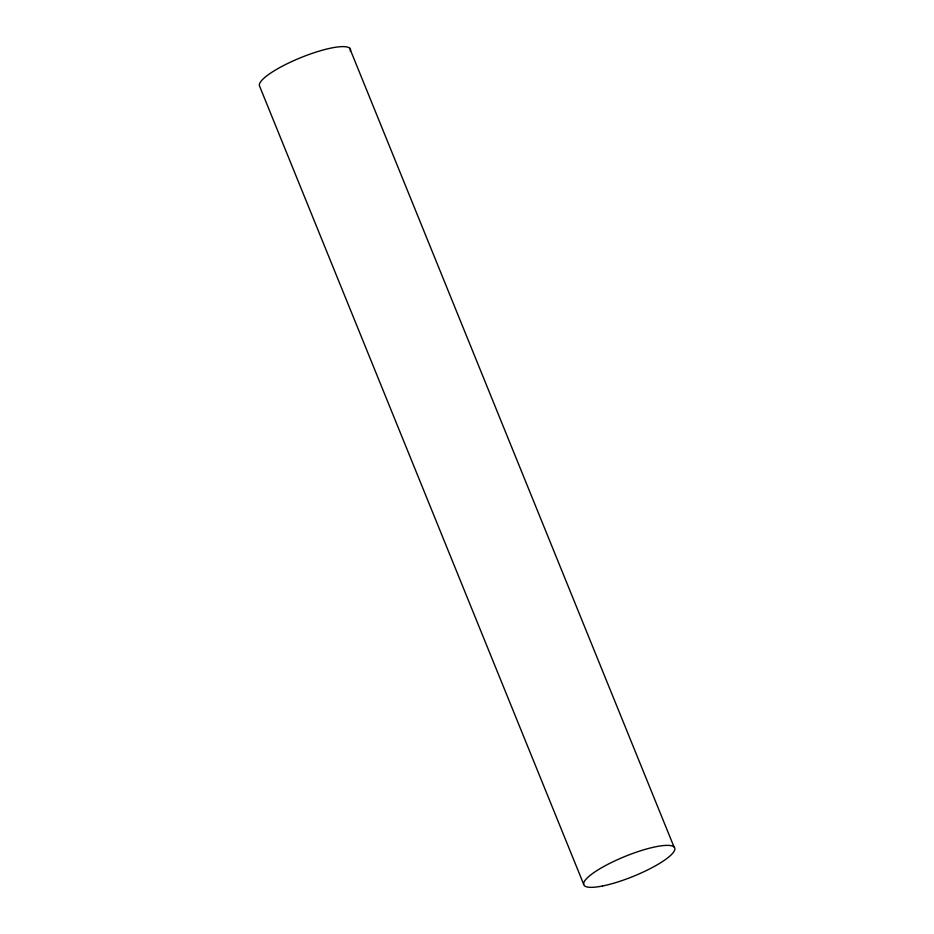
<?xml version="1.0" encoding="UTF-8"?>
<svg xmlns="http://www.w3.org/2000/svg" width="934" height="934" viewBox="0 0 934 934"><rect width="100%" height="100%" fill="white"/><g stroke="black" fill="none" stroke-linecap="round" stroke-linejoin="round"><path stroke-width="1.4" d="M349.666 48.183L674.021 846.951M583.703 884.358L259.36 85.589A49.035 10.776 -22.1 0 1 306.247 55.503A49.035 10.776 -22.1 0 1 350.297 51.405M602.5 886.004A49.035 10.776 -22.1 0 0 674.64 850.162A49.035 10.776 -22.1 0 0 610.673 862.899A49.035 10.776 -22.1 0 0 602.5 886.004"/></g></svg>
